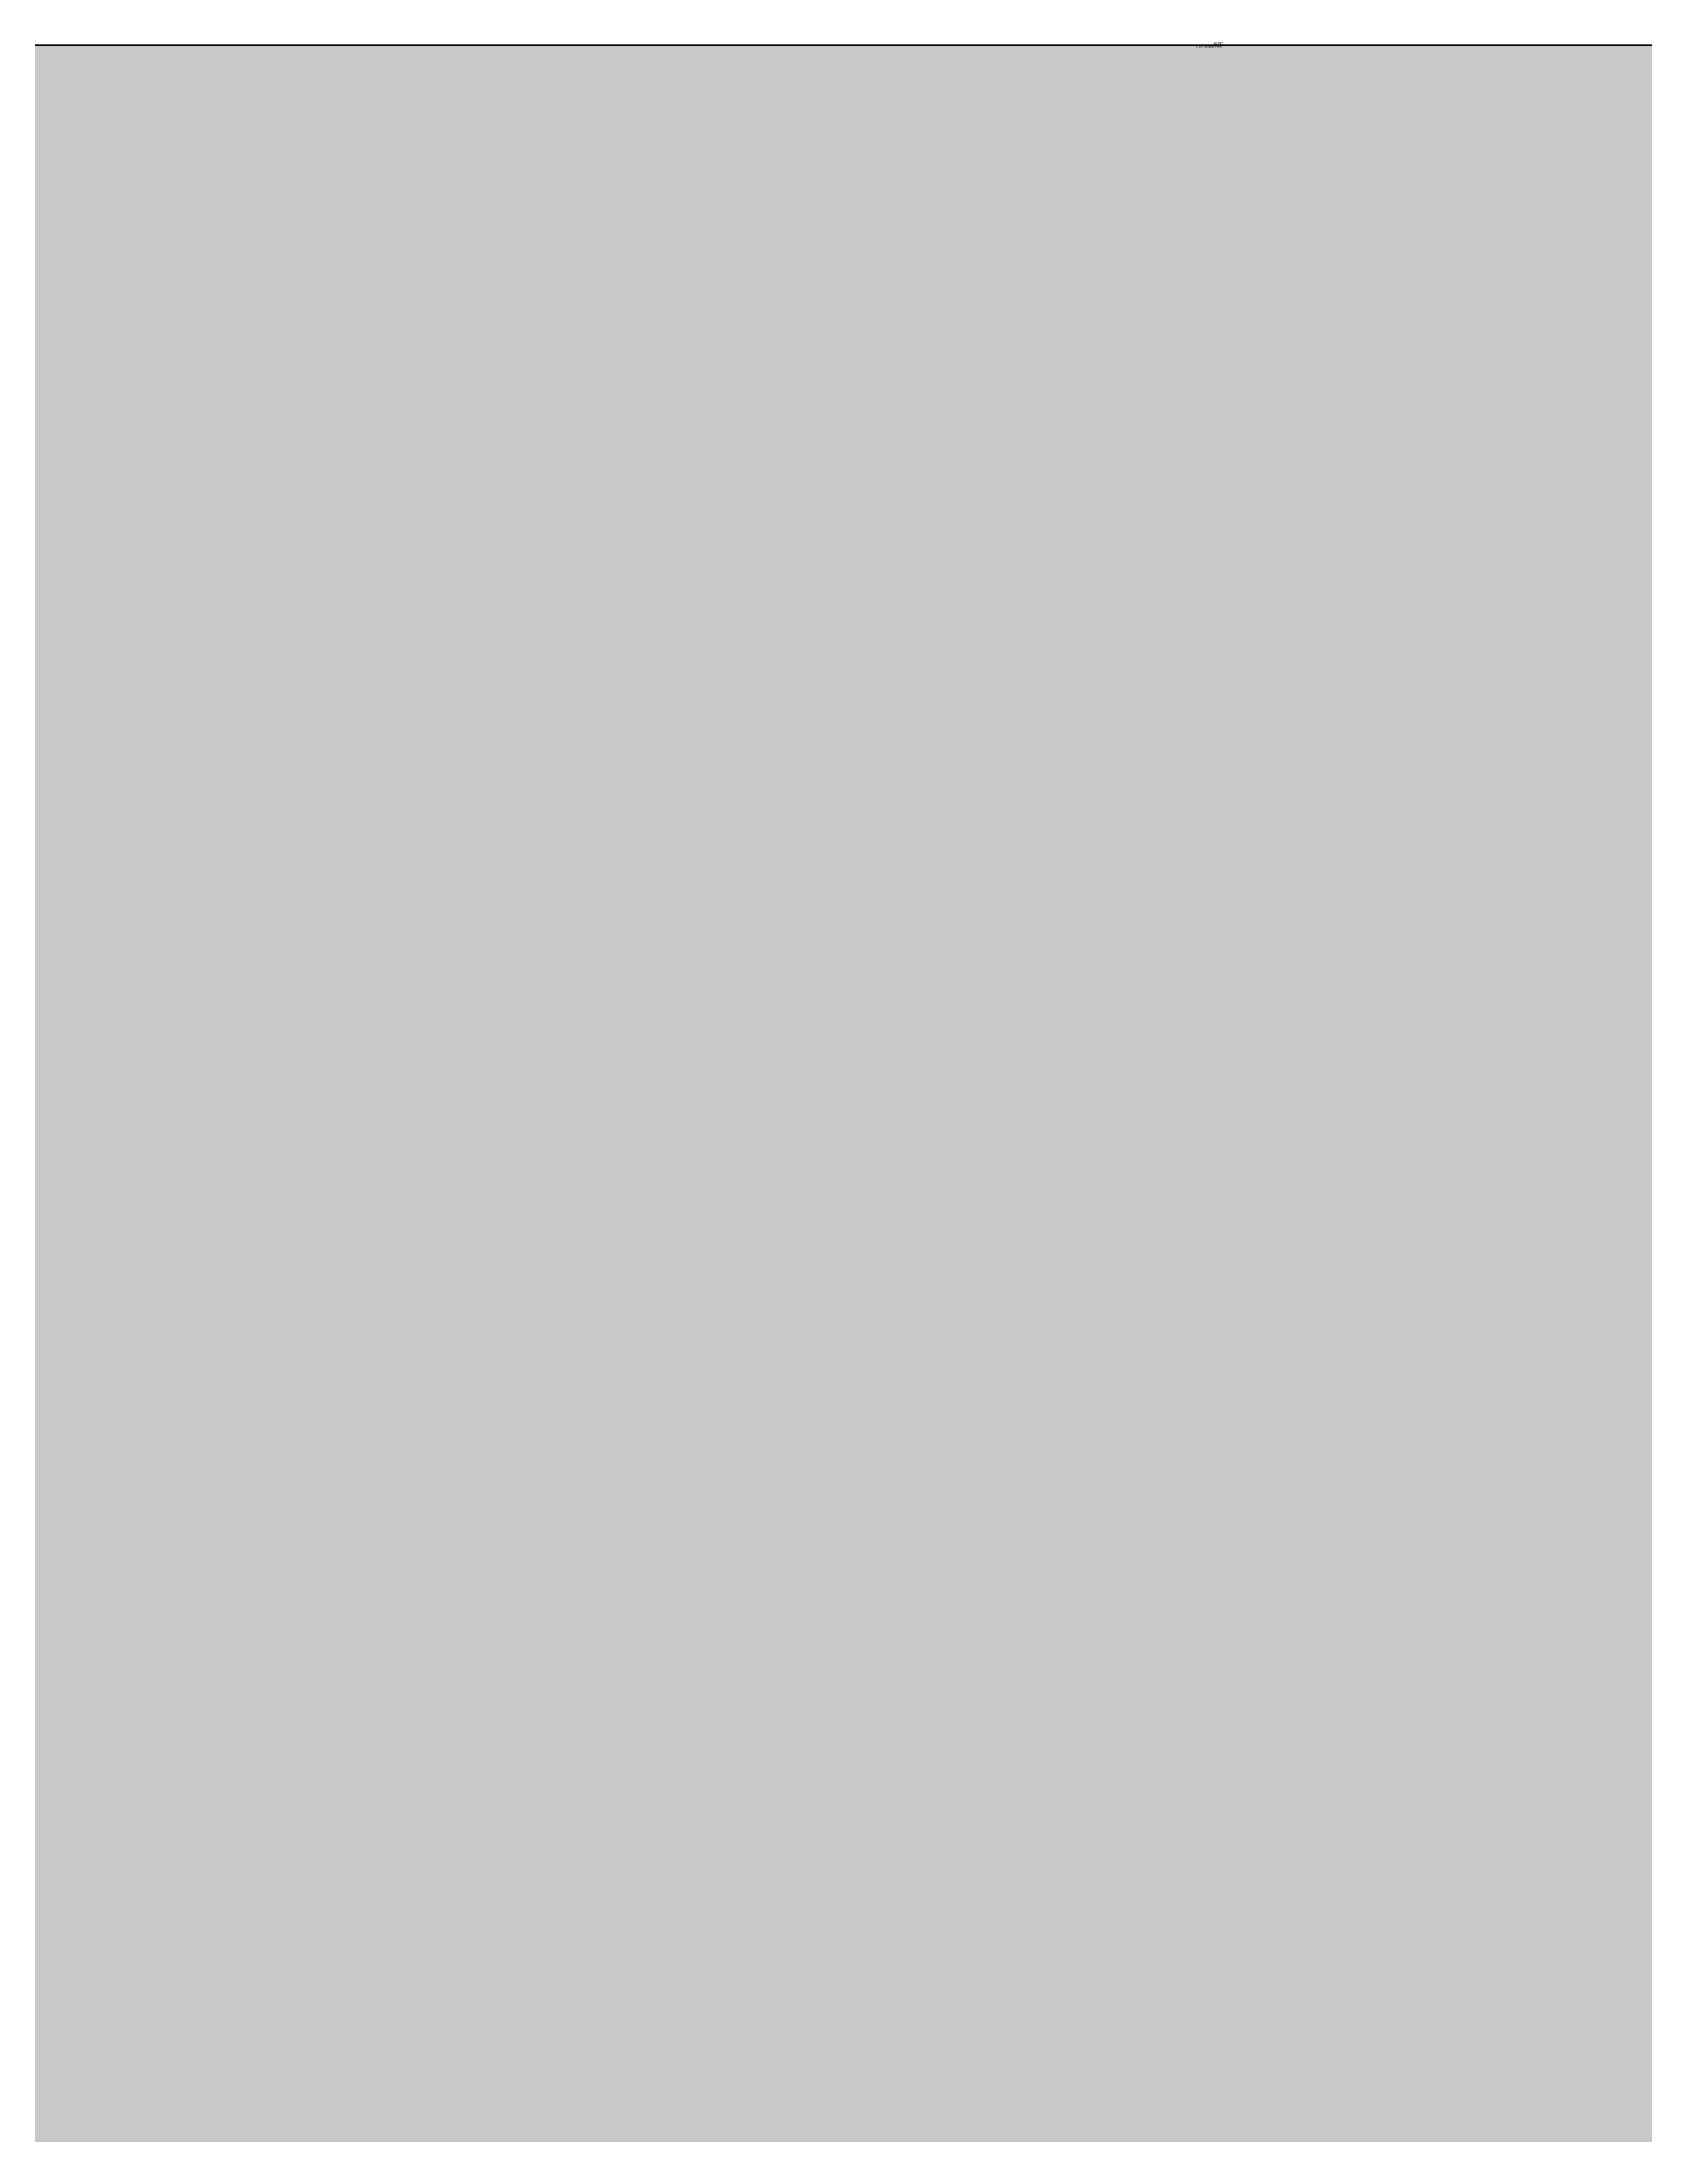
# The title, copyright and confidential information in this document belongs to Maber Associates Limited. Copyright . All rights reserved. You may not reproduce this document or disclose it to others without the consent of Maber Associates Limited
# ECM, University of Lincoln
# Model space of a CAD drawing. Header units: millimetres. Extents: x -46169 to 174149, y -86316 to 18123.
# Drawn here: x 103976 to 105397, y -86316 to -84455 of the extents above; entities that cross this region are included whole.
import ezdxf

# ---------------------------------------------------------------- set-up
doc = ezdxf.new("R2010")
doc.units = ezdxf.units.MM
doc.header["$MEASUREMENT"] = 0
for name, color, linetype, lineweight in [('A04_A04_1_0_Pen_No__6', 7, 'Continuous', 35), ('A04_A04_1_A-95-P_Drawing_Pen_No__1', 7, 'Continuous', 13), ('A04_A04_1_A-95-P_Drawing_Pen_No__84', 8, 'Continuous', 20)]:
    doc.layers.add(name, color=color, linetype=linetype, lineweight=lineweight)
doc.layers.add('A04_A04_1_A-35-M_FFE_Sanitary_Pen_No__25', color=7, linetype='Continuous', lineweight=50, true_color=0x2a2a2a)
doc.styles.add('GENERATED_STYLE_1', font='')
doc.styles.get('GENERATED_STYLE_1').set_extended_font_data('Swis721 BT')

msp = doc.modelspace()

# ---------------------------------------------------------------- hatches: boundary and pattern name
at = {"layer": 'A04_A04_1_A-95-P_Drawing_Pen_No__84', "linetype": 'Continuous'}
msp.add_hatch(color=256, dxfattribs=at).paths.add_polyline_path([(101134.2, -84457.9), (101134.2, -86316.2), (131120.2, -86316.2), (131120.2, -84457.9)])

# ---------------------------------------------------------------- linework, layer by layer
at = {"layer": 'A04_A04_1_A-35-M_FFE_Sanitary_Pen_No__25', "linetype": 'Continuous'}
for p, q in [((101961.1, -84457.9), (105023.1, -84457.9)), ((105027.1, -84457.9), (105023.1, -84457.9)), ((105027.1, -84457.9), (105227.1, -84457.9)), ((105327.1, -84457.9), (105227.1, -84457.9)), ((105427.1, -84457.9), (105327.1, -84457.9))]:
    msp.add_line(p, q, dxfattribs=at)
at = {"layer": 'A04_A04_1_A-95-P_Drawing_Pen_No__1', "linetype": 'Continuous'}
msp.add_line((131120.2, -84457.9), (101134.2, -84457.9), dxfattribs=at)

# ---------------------------------------------------------------- texts
at = {"layer": 'A04_A04_1_0_Pen_No__6', "linetype": 'Continuous', "char_height": 2, "attachment_point": 1, "style": 'GENERATED_STYLE_1'}
for s, insert in [('\\A1;{\\fSwis721 BT|b0|i0|c0|p34;0 GF Ground Floor}', (104999.4, -84458.2)), ('\\A1;{\\fSwis721 BT|b0|i0|c0|p34;+5.787}', (105014.4, -84455.1))]:
    msp.add_mtext(s, dxfattribs=dict(at, insert=insert))

doc.saveas('drawing.dxf')
